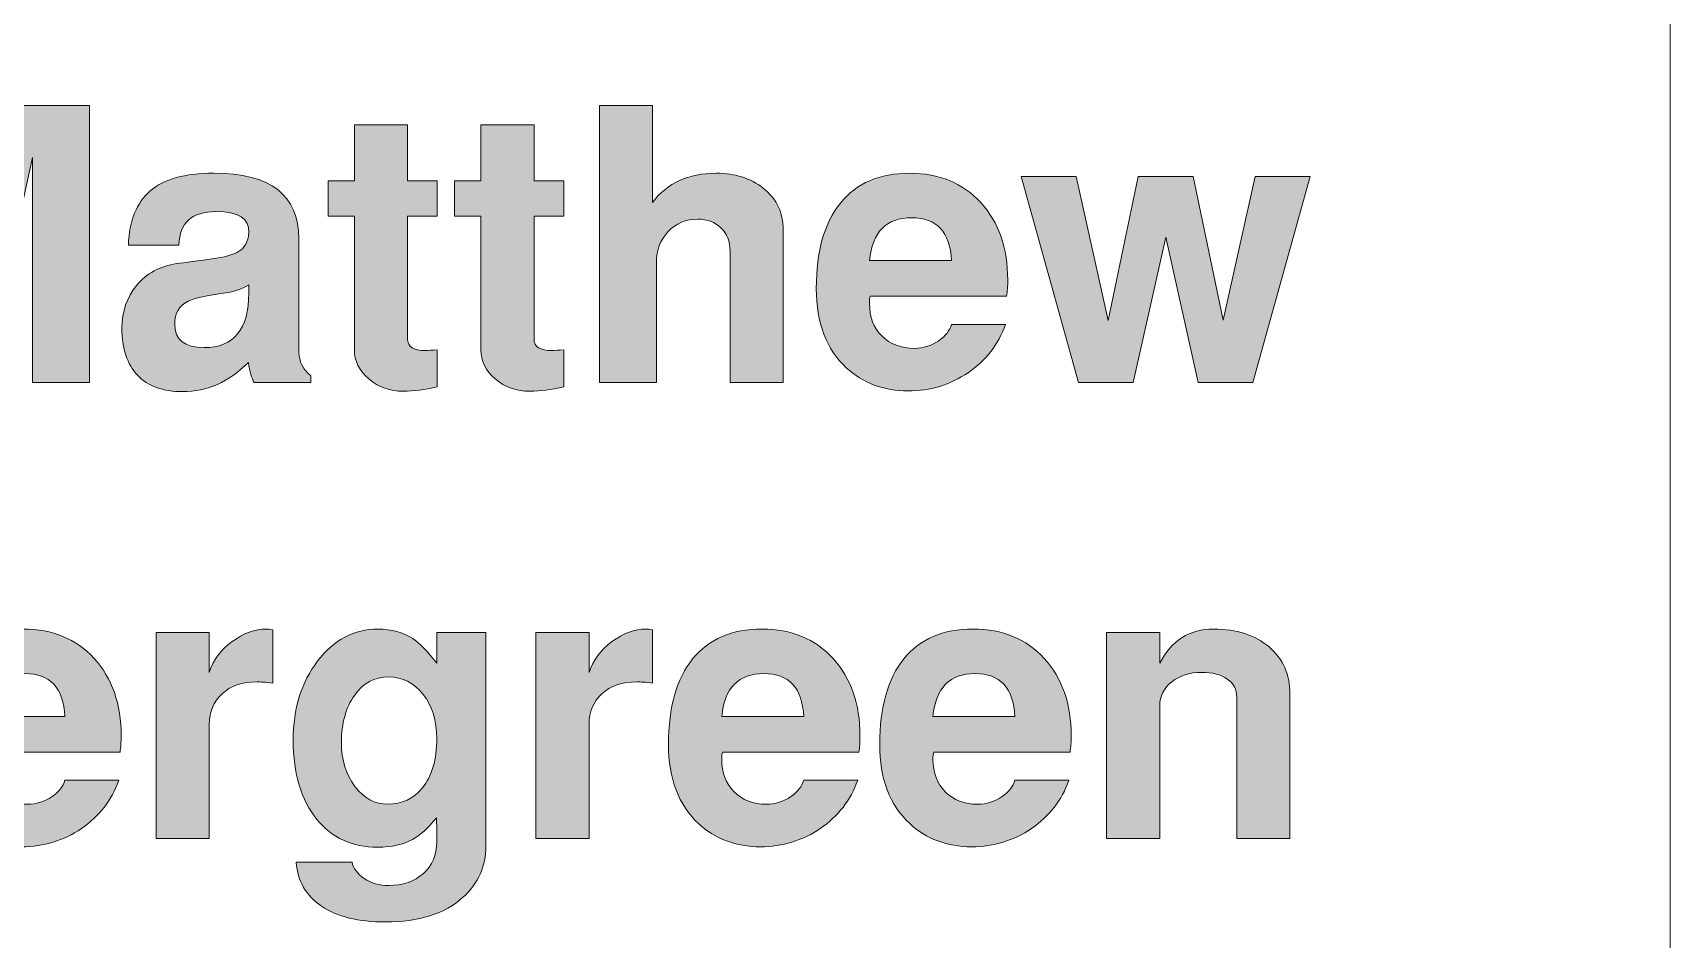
# Model space of a CAD drawing. Header units: inches. Extents: x 0.85 to 9.83, y -3.82 to -0.79.
# Drawn here: x 4.599 to 5.318, y -2.687 to -2.29 of the extents above; entities that cross this region are included whole.
import ezdxf

# ---------------------------------------------------------------- set-up
doc = ezdxf.new("R2010")
doc.units = ezdxf.units.IN
doc.header["$MEASUREMENT"] = 0
doc.layers.add('Layer 1', color=7, linetype='Continuous')

# ---------------------------------------------------------------- blocks, each defined once
blk = doc.blocks.new('block 13')
at = {"layer": 'Layer 1', "true_color": 0xed1f24}
h = blk.add_hatch(color=240, dxfattribs=at)
h.dxf.hatch_style = 2
h.paths.add_polyline_path([(4.62422, -2.44321), (4.59922, -2.44321), (4.59922, -2.34454), (4.57756, -2.44321), (4.55255, -2.44321), (4.53088, -2.34505), (4.53088, -2.44321), (4.50589, -2.44321), (4.50589, -2.32171), (4.54247, -2.32171), (4.56504, -2.41473), (4.58786, -2.32171), (4.62422, -2.32171)])
h = blk.add_hatch(color=240, dxfattribs=at)
h.dxf.hatch_style = 2
edge = h.paths.add_edge_path()
edge.add_spline(control_points=[(4.92855, -2.44321), (4.92855, -2.44321), (4.90521, -2.44321), (4.90521, -2.44321), (4.90521, -2.44321), (4.90521, -2.38558), (4.90521, -2.38558), (4.90521, -2.38123), (4.90388, -2.37781), (4.90122, -2.37531), (4.89855, -2.3728), (4.89516, -2.37154), (4.89105, -2.37154), (4.88582, -2.37154), (4.88149, -2.37335), (4.87805, -2.37697), (4.87461, -2.38059), (4.87288, -2.38513), (4.87288, -2.39059), (4.87288, -2.39059), (4.87288, -2.44321), (4.87288, -2.44321), (4.87288, -2.44321), (4.84788, -2.44321), (4.84788, -2.44321), (4.84788, -2.44321), (4.84788, -2.32171), (4.84788, -2.32171), (4.84788, -2.32171), (4.87122, -2.32171), (4.87122, -2.32171), (4.87122, -2.32171), (4.87122, -2.36421), (4.87122, -2.36421), (4.87755, -2.35566), (4.88688, -2.35138), (4.89922, -2.35138), (4.90732, -2.35138), (4.91416, -2.35354), (4.91972, -2.35788), (4.9256, -2.36254), (4.92855, -2.36865), (4.92855, -2.37621), (4.92855, -2.37621), (4.92855, -2.44321), (4.92855, -2.44321)], knot_values=[0, 0, 0, 0, 1, 1, 1, 2, 2, 2, 3, 3, 3, 4, 4, 4, 5, 5, 5, 6, 6, 6, 7, 7, 7, 8, 8, 8, 9, 9, 9, 10, 10, 10, 11, 11, 11, 12, 12, 12, 13, 13, 13, 14, 14, 14, 15, 15, 15, 15], degree=3, periodic=1)
h = blk.add_hatch(color=240, dxfattribs=at)
h.dxf.hatch_style = 2
edge = h.paths.add_edge_path()
edge.add_spline(control_points=[(4.77672, -2.44504), (4.77127, -2.44638), (4.76633, -2.44704), (4.76189, -2.44704), (4.756, -2.44704), (4.75094, -2.44524), (4.74672, -2.44163), (4.74249, -2.43802), (4.74038, -2.43371), (4.74038, -2.42871), (4.74038, -2.42871), (4.74038, -2.37021), (4.74038, -2.37021), (4.74038, -2.37021), (4.72889, -2.37021), (4.72889, -2.37021), (4.72889, -2.37021), (4.72889, -2.35471), (4.72889, -2.35471), (4.72889, -2.35471), (4.74038, -2.35471), (4.74038, -2.35471), (4.74038, -2.35471), (4.74038, -2.33021), (4.74038, -2.33021), (4.74038, -2.33021), (4.76372, -2.33021), (4.76372, -2.33021), (4.76372, -2.33021), (4.76372, -2.35471), (4.76372, -2.35471), (4.76372, -2.35471), (4.77672, -2.35471), (4.77672, -2.35471), (4.77672, -2.35471), (4.77672, -2.37021), (4.77672, -2.37021), (4.77672, -2.37021), (4.76372, -2.37021), (4.76372, -2.37021), (4.76372, -2.37021), (4.76372, -2.42405), (4.76372, -2.42405), (4.76372, -2.42749), (4.76633, -2.42921), (4.77155, -2.42921), (4.77277, -2.4291), (4.7745, -2.42899), (4.77672, -2.42887), (4.77672, -2.42887), (4.77672, -2.44504), (4.77672, -2.44504)], knot_values=[0, 0, 0, 0, 1, 1, 1, 2, 2, 2, 3, 3, 3, 4, 4, 4, 5, 5, 5, 6, 6, 6, 7, 7, 7, 8, 8, 8, 9, 9, 9, 10, 10, 10, 11, 11, 11, 12, 12, 12, 13, 13, 13, 14, 14, 14, 15, 15, 15, 16, 16, 16, 17, 17, 17, 17], degree=3, periodic=1)
h = blk.add_hatch(color=240, dxfattribs=at)
h.dxf.hatch_style = 2
edge = h.paths.add_edge_path()
edge.add_spline(control_points=[(4.83221, -2.44504), (4.82677, -2.44638), (4.82182, -2.44704), (4.81738, -2.44704), (4.81149, -2.44704), (4.80644, -2.44524), (4.80221, -2.44163), (4.79799, -2.43802), (4.79588, -2.43371), (4.79588, -2.42871), (4.79588, -2.42871), (4.79588, -2.37021), (4.79588, -2.37021), (4.79588, -2.37021), (4.78438, -2.37021), (4.78438, -2.37021), (4.78438, -2.37021), (4.78438, -2.35471), (4.78438, -2.35471), (4.78438, -2.35471), (4.79588, -2.35471), (4.79588, -2.35471), (4.79588, -2.35471), (4.79588, -2.33021), (4.79588, -2.33021), (4.79588, -2.33021), (4.81921, -2.33021), (4.81921, -2.33021), (4.81921, -2.33021), (4.81921, -2.35471), (4.81921, -2.35471), (4.81921, -2.35471), (4.83221, -2.35471), (4.83221, -2.35471), (4.83221, -2.35471), (4.83221, -2.37021), (4.83221, -2.37021), (4.83221, -2.37021), (4.81921, -2.37021), (4.81921, -2.37021), (4.81921, -2.37021), (4.81921, -2.42405), (4.81921, -2.42405), (4.81921, -2.42749), (4.82182, -2.42921), (4.82705, -2.42921), (4.82827, -2.4291), (4.82999, -2.42899), (4.83221, -2.42887), (4.83221, -2.42887), (4.83221, -2.44504), (4.83221, -2.44504)], knot_values=[0, 0, 0, 0, 1, 1, 1, 2, 2, 2, 3, 3, 3, 4, 4, 4, 5, 5, 5, 6, 6, 6, 7, 7, 7, 8, 8, 8, 9, 9, 9, 10, 10, 10, 11, 11, 11, 12, 12, 12, 13, 13, 13, 14, 14, 14, 15, 15, 15, 16, 16, 16, 17, 17, 17, 17], degree=3, periodic=1)
h = blk.add_hatch(color=240, dxfattribs=at)
h.dxf.hatch_style = 2
edge = h.paths.add_edge_path()
edge.add_spline(control_points=[(4.72122, -2.44321), (4.72122, -2.44321), (4.69639, -2.44321), (4.69639, -2.44321), (4.69528, -2.44143), (4.69444, -2.43849), (4.69389, -2.43437), (4.68533, -2.44293), (4.67572, -2.44721), (4.66505, -2.44721), (4.65639, -2.44721), (4.64977, -2.44479), (4.64522, -2.43996), (4.64067, -2.43513), (4.63839, -2.42827), (4.63839, -2.41938), (4.63839, -2.41204), (4.64056, -2.40577), (4.64489, -2.40055), (4.64922, -2.39532), (4.65506, -2.39216), (4.66239, -2.39105), (4.66583, -2.3906), (4.67166, -2.38982), (4.67989, -2.38871), (4.68477, -2.38793), (4.68831, -2.38674), (4.69047, -2.38513), (4.69264, -2.38352), (4.69383, -2.38093), (4.69406, -2.37737), (4.69439, -2.37127), (4.68955, -2.36821), (4.67955, -2.36821), (4.66911, -2.36821), (4.66372, -2.3731), (4.66339, -2.38287), (4.66339, -2.38287), (4.64122, -2.38287), (4.64122, -2.38287), (4.64166, -2.37221), (4.64486, -2.36429), (4.6508, -2.35912), (4.65675, -2.35396), (4.66606, -2.35138), (4.67872, -2.35138), (4.70361, -2.35138), (4.71606, -2.36099), (4.71606, -2.38021), (4.71606, -2.38021), (4.71606, -2.43004), (4.71606, -2.43004), (4.71606, -2.43393), (4.71777, -2.43732), (4.72122, -2.44021), (4.72122, -2.44021), (4.72122, -2.44321), (4.72122, -2.44321)], knot_values=[0, 0, 0, 0, 1, 1, 1, 2, 2, 2, 3, 3, 3, 4, 4, 4, 5, 5, 5, 6, 6, 6, 7, 7, 7, 8, 8, 8, 9, 9, 9, 10, 10, 10, 11, 11, 11, 12, 12, 12, 13, 13, 13, 14, 14, 14, 15, 15, 15, 16, 16, 16, 17, 17, 17, 18, 18, 18, 19, 19, 19, 19], degree=3, periodic=1)
edge = h.paths.add_edge_path()
edge.add_spline(control_points=[(4.69406, -2.40388), (4.69406, -2.40388), (4.69406, -2.40038), (4.69406, -2.40038), (4.6907, -2.40227), (4.6873, -2.40344), (4.68384, -2.40388), (4.67568, -2.40488), (4.67021, -2.4061), (4.66742, -2.40755), (4.66351, -2.40944), (4.66155, -2.41277), (4.66155, -2.41754), (4.66155, -2.42443), (4.66585, -2.42788), (4.67445, -2.42788), (4.68752, -2.42788), (4.69406, -2.41987), (4.69406, -2.40388)], knot_values=[0, 0, 0, 0, 1, 1, 1, 2, 2, 2, 3, 3, 3, 4, 4, 4, 5, 5, 5, 6, 6, 6, 6], degree=3, periodic=1)
h = blk.add_hatch(color=240, dxfattribs=at)
h.dxf.hatch_style = 2
edge = h.paths.add_edge_path()
edge.add_spline(control_points=[(5.02705, -2.39821), (5.02705, -2.40088), (5.02688, -2.40327), (5.02655, -2.40538), (5.02655, -2.40538), (4.96672, -2.40538), (4.96672, -2.40538), (4.96649, -2.40605), (4.96638, -2.4071), (4.96638, -2.40854), (4.96638, -2.41444), (4.9682, -2.41918), (4.97183, -2.42279), (4.97546, -2.42641), (4.9802, -2.42821), (4.98604, -2.42821), (4.98989, -2.42821), (4.99346, -2.4271), (4.99677, -2.42488), (4.99974, -2.42277), (5.00161, -2.42038), (5.00238, -2.41771), (5.00238, -2.41771), (5.02605, -2.41771), (5.02605, -2.41771), (5.02294, -2.42649), (5.01746, -2.43355), (5.00963, -2.43888), (5.0018, -2.44421), (4.99305, -2.44688), (4.98338, -2.44688), (4.9726, -2.44688), (4.96355, -2.44349), (4.95622, -2.43671), (4.94744, -2.4286), (4.94305, -2.41699), (4.94305, -2.40188), (4.94305, -2.38565), (4.94657, -2.37318), (4.95363, -2.36446), (4.96069, -2.35574), (4.97083, -2.35138), (4.98405, -2.35138), (4.99693, -2.35138), (5.00732, -2.35569), (5.01522, -2.36429), (5.02311, -2.3729), (5.02705, -2.38421), (5.02705, -2.39821)], knot_values=[0, 0, 0, 0, 1, 1, 1, 2, 2, 2, 3, 3, 3, 4, 4, 4, 5, 5, 5, 6, 6, 6, 7, 7, 7, 8, 8, 8, 9, 9, 9, 10, 10, 10, 11, 11, 11, 12, 12, 12, 13, 13, 13, 14, 14, 14, 15, 15, 15, 16, 16, 16, 16], degree=3, periodic=1)
edge = h.paths.add_edge_path()
edge.add_spline(control_points=[(5.00238, -2.38971), (5.00171, -2.37716), (4.99588, -2.37088), (4.98489, -2.37088), (4.97378, -2.37088), (4.96762, -2.37716), (4.96638, -2.38971), (4.96638, -2.38971), (5.00238, -2.38971), (5.00238, -2.38971)], knot_values=[0, 0, 0, 0, 1, 1, 1, 2, 2, 2, 3, 3, 3, 3], degree=3, periodic=1)
h = blk.add_hatch(color=240, dxfattribs=at)
h.dxf.hatch_style = 2
h.paths.add_polyline_path([(5.15972, -2.35288), (5.13456, -2.44321), (5.11058, -2.44321), (5.09639, -2.37941), (5.08207, -2.44321), (5.05806, -2.44321), (5.03288, -2.35288), (5.05705, -2.35288), (5.07104, -2.41604), (5.08421, -2.35288), (5.10838, -2.35288), (5.12155, -2.41588), (5.13555, -2.35288)])
h = blk.add_hatch(color=240, dxfattribs=at)
h.dxf.hatch_style = 2
edge = h.paths.add_edge_path()
edge.add_spline(control_points=[(4.63805, -2.59821), (4.63805, -2.60088), (4.63789, -2.60326), (4.63755, -2.60537), (4.63755, -2.60537), (4.57772, -2.60537), (4.57772, -2.60537), (4.57749, -2.60605), (4.57739, -2.6071), (4.57739, -2.60854), (4.57739, -2.61443), (4.5792, -2.61918), (4.58283, -2.62279), (4.58647, -2.6264), (4.5912, -2.62821), (4.59704, -2.62821), (4.60089, -2.62821), (4.60447, -2.6271), (4.60777, -2.62488), (4.61074, -2.62277), (4.61262, -2.62037), (4.61338, -2.61771), (4.61338, -2.61771), (4.63705, -2.61771), (4.63705, -2.61771), (4.63394, -2.62649), (4.62847, -2.63354), (4.62063, -2.63888), (4.6128, -2.64421), (4.60405, -2.64688), (4.59439, -2.64688), (4.5836, -2.64688), (4.57455, -2.64349), (4.56722, -2.63671), (4.55844, -2.6286), (4.55405, -2.61699), (4.55405, -2.60187), (4.55405, -2.58565), (4.55758, -2.57318), (4.56464, -2.56446), (4.57169, -2.55574), (4.58183, -2.55138), (4.59505, -2.55138), (4.60794, -2.55138), (4.61833, -2.55568), (4.62622, -2.56429), (4.63411, -2.5729), (4.63805, -2.58421), (4.63805, -2.59821)], knot_values=[0, 0, 0, 0, 1, 1, 1, 2, 2, 2, 3, 3, 3, 4, 4, 4, 5, 5, 5, 6, 6, 6, 7, 7, 7, 8, 8, 8, 9, 9, 9, 10, 10, 10, 11, 11, 11, 12, 12, 12, 13, 13, 13, 14, 14, 14, 15, 15, 15, 16, 16, 16, 16], degree=3, periodic=1)
edge = h.paths.add_edge_path()
edge.add_spline(control_points=[(4.61338, -2.58971), (4.61271, -2.57716), (4.60688, -2.57088), (4.59589, -2.57088), (4.58478, -2.57088), (4.57862, -2.57716), (4.57739, -2.58971), (4.57739, -2.58971), (4.61338, -2.58971), (4.61338, -2.58971)], knot_values=[0, 0, 0, 0, 1, 1, 1, 2, 2, 2, 3, 3, 3, 3], degree=3, periodic=1)
h = blk.add_hatch(color=240, dxfattribs=at)
h.dxf.hatch_style = 2
edge = h.paths.add_edge_path()
edge.add_spline(control_points=[(4.70455, -2.57504), (4.70144, -2.57471), (4.69916, -2.57454), (4.69772, -2.57454), (4.69116, -2.57454), (4.68602, -2.57629), (4.6823, -2.57979), (4.67858, -2.58329), (4.67672, -2.58771), (4.67672, -2.59304), (4.67672, -2.59304), (4.67672, -2.64321), (4.67672, -2.64321), (4.67672, -2.64321), (4.65338, -2.64321), (4.65338, -2.64321), (4.65338, -2.64321), (4.65338, -2.55288), (4.65338, -2.55288), (4.65338, -2.55288), (4.67672, -2.55288), (4.67672, -2.55288), (4.67672, -2.55288), (4.67672, -2.57037), (4.67672, -2.57037), (4.67839, -2.56504), (4.68172, -2.56054), (4.68671, -2.55688), (4.69172, -2.55321), (4.69672, -2.55138), (4.70171, -2.55138), (4.70227, -2.55138), (4.70322, -2.55149), (4.70455, -2.55171), (4.70455, -2.55171), (4.70455, -2.57504), (4.70455, -2.57504)], knot_values=[0, 0, 0, 0, 1, 1, 1, 2, 2, 2, 3, 3, 3, 4, 4, 4, 5, 5, 5, 6, 6, 6, 7, 7, 7, 8, 8, 8, 9, 9, 9, 10, 10, 10, 11, 11, 11, 12, 12, 12, 12], degree=3, periodic=1)
h = blk.add_hatch(color=240, dxfattribs=at)
h.dxf.hatch_style = 2
edge = h.paths.add_edge_path()
edge.add_spline(control_points=[(4.79805, -2.64655), (4.79805, -2.65554), (4.79466, -2.6631), (4.78788, -2.66921), (4.78, -2.67632), (4.76872, -2.67988), (4.75405, -2.67988), (4.74216, -2.67988), (4.7328, -2.67756), (4.72597, -2.67296), (4.71913, -2.66835), (4.71544, -2.66193), (4.71488, -2.65371), (4.71488, -2.65371), (4.73935, -2.65371), (4.73935, -2.65371), (4.73991, -2.65638), (4.74169, -2.65873), (4.74471, -2.66079), (4.74773, -2.66285), (4.7513, -2.66387), (4.75543, -2.66387), (4.76169, -2.66387), (4.76677, -2.66212), (4.77068, -2.65862), (4.7746, -2.65512), (4.77655, -2.65049), (4.77655, -2.64471), (4.77655, -2.63871), (4.77649, -2.63521), (4.77638, -2.63421), (4.7727, -2.63877), (4.76917, -2.64193), (4.76583, -2.64371), (4.76181, -2.64593), (4.75672, -2.64704), (4.75058, -2.64704), (4.73941, -2.64704), (4.73052, -2.64299), (4.72394, -2.63487), (4.71701, -2.62643), (4.71355, -2.61482), (4.71355, -2.60004), (4.71355, -2.58626), (4.71712, -2.57471), (4.72427, -2.56538), (4.73142, -2.55604), (4.74025, -2.55138), (4.75075, -2.55138), (4.75667, -2.55138), (4.76175, -2.55277), (4.766, -2.55554), (4.76912, -2.55765), (4.77264, -2.56127), (4.77655, -2.56637), (4.77655, -2.56637), (4.77655, -2.55288), (4.77655, -2.55288), (4.77655, -2.55288), (4.79805, -2.55288), (4.79805, -2.55288), (4.79805, -2.55288), (4.79805, -2.64655), (4.79805, -2.64655)], knot_values=[0, 0, 0, 0, 1, 1, 1, 2, 2, 2, 3, 3, 3, 4, 4, 4, 5, 5, 5, 6, 6, 6, 7, 7, 7, 8, 8, 8, 9, 9, 9, 10, 10, 10, 11, 11, 11, 12, 12, 12, 13, 13, 13, 14, 14, 14, 15, 15, 15, 16, 16, 16, 17, 17, 17, 18, 18, 18, 19, 19, 19, 20, 20, 20, 21, 21, 21, 21], degree=3, periodic=1)
edge = h.paths.add_edge_path()
edge.add_spline(control_points=[(4.77655, -2.59938), (4.77655, -2.5916), (4.77455, -2.58515), (4.77055, -2.58004), (4.76655, -2.57493), (4.76149, -2.57237), (4.75538, -2.57237), (4.74916, -2.57237), (4.74416, -2.57507), (4.74038, -2.58046), (4.73661, -2.58585), (4.73471, -2.59277), (4.73471, -2.60121), (4.73471, -2.60887), (4.73669, -2.6153), (4.74063, -2.62046), (4.74457, -2.62562), (4.74938, -2.62821), (4.75505, -2.62821), (4.76127, -2.62821), (4.76632, -2.62582), (4.77022, -2.62104), (4.77443, -2.61582), (4.77655, -2.6086), (4.77655, -2.59938)], knot_values=[0, 0, 0, 0, 1, 1, 1, 2, 2, 2, 3, 3, 3, 4, 4, 4, 5, 5, 5, 6, 6, 6, 7, 7, 7, 8, 8, 8, 8], degree=3, periodic=1)
h = blk.add_hatch(color=240, dxfattribs=at)
h.dxf.hatch_style = 2
edge = h.paths.add_edge_path()
edge.add_spline(control_points=[(4.87122, -2.57504), (4.8681, -2.57471), (4.86582, -2.57454), (4.86439, -2.57454), (4.85783, -2.57454), (4.85269, -2.57629), (4.84897, -2.57979), (4.84524, -2.58329), (4.84338, -2.58771), (4.84338, -2.59304), (4.84338, -2.59304), (4.84338, -2.64321), (4.84338, -2.64321), (4.84338, -2.64321), (4.82005, -2.64321), (4.82005, -2.64321), (4.82005, -2.64321), (4.82005, -2.55288), (4.82005, -2.55288), (4.82005, -2.55288), (4.84338, -2.55288), (4.84338, -2.55288), (4.84338, -2.55288), (4.84338, -2.57037), (4.84338, -2.57037), (4.84505, -2.56504), (4.84838, -2.56054), (4.85338, -2.55688), (4.85838, -2.55321), (4.86338, -2.55138), (4.86838, -2.55138), (4.86894, -2.55138), (4.86989, -2.55149), (4.87122, -2.55171), (4.87122, -2.55171), (4.87122, -2.57504), (4.87122, -2.57504)], knot_values=[0, 0, 0, 0, 1, 1, 1, 2, 2, 2, 3, 3, 3, 4, 4, 4, 5, 5, 5, 6, 6, 6, 7, 7, 7, 8, 8, 8, 9, 9, 9, 10, 10, 10, 11, 11, 11, 12, 12, 12, 12], degree=3, periodic=1)
h = blk.add_hatch(color=240, dxfattribs=at)
h.dxf.hatch_style = 2
edge = h.paths.add_edge_path()
edge.add_spline(control_points=[(4.96222, -2.59821), (4.96222, -2.60088), (4.96205, -2.60326), (4.96172, -2.60537), (4.96172, -2.60537), (4.90188, -2.60537), (4.90188, -2.60537), (4.90166, -2.60605), (4.90155, -2.6071), (4.90155, -2.60854), (4.90155, -2.61443), (4.90337, -2.61918), (4.907, -2.62279), (4.91063, -2.6264), (4.91536, -2.62821), (4.9212, -2.62821), (4.92506, -2.62821), (4.92863, -2.6271), (4.93193, -2.62488), (4.93491, -2.62277), (4.93678, -2.62037), (4.93755, -2.61771), (4.93755, -2.61771), (4.96122, -2.61771), (4.96122, -2.61771), (4.9581, -2.62649), (4.95263, -2.63354), (4.9448, -2.63888), (4.93696, -2.64421), (4.92822, -2.64688), (4.91855, -2.64688), (4.90777, -2.64688), (4.89872, -2.64349), (4.89138, -2.63671), (4.8826, -2.6286), (4.87821, -2.61699), (4.87821, -2.60187), (4.87821, -2.58565), (4.88174, -2.57318), (4.8888, -2.56446), (4.89585, -2.55574), (4.90599, -2.55138), (4.91922, -2.55138), (4.9321, -2.55138), (4.94249, -2.55568), (4.95039, -2.56429), (4.95827, -2.5729), (4.96222, -2.58421), (4.96222, -2.59821)], knot_values=[0, 0, 0, 0, 1, 1, 1, 2, 2, 2, 3, 3, 3, 4, 4, 4, 5, 5, 5, 6, 6, 6, 7, 7, 7, 8, 8, 8, 9, 9, 9, 10, 10, 10, 11, 11, 11, 12, 12, 12, 13, 13, 13, 14, 14, 14, 15, 15, 15, 16, 16, 16, 16], degree=3, periodic=1)
edge = h.paths.add_edge_path()
edge.add_spline(control_points=[(4.93755, -2.58971), (4.93688, -2.57716), (4.93104, -2.57088), (4.92006, -2.57088), (4.90895, -2.57088), (4.90278, -2.57716), (4.90155, -2.58971), (4.90155, -2.58971), (4.93755, -2.58971), (4.93755, -2.58971)], knot_values=[0, 0, 0, 0, 1, 1, 1, 2, 2, 2, 3, 3, 3, 3], degree=3, periodic=1)
h = blk.add_hatch(color=240, dxfattribs=at)
h.dxf.hatch_style = 2
edge = h.paths.add_edge_path()
edge.add_spline(control_points=[(5.05488, -2.59821), (5.05488, -2.60088), (5.05471, -2.60326), (5.05438, -2.60537), (5.05438, -2.60537), (4.99455, -2.60537), (4.99455, -2.60537), (4.99432, -2.60605), (4.99422, -2.6071), (4.99422, -2.60854), (4.99422, -2.61443), (4.99603, -2.61918), (4.99966, -2.62279), (5.0033, -2.6264), (5.00803, -2.62821), (5.01387, -2.62821), (5.01772, -2.62821), (5.02129, -2.6271), (5.0246, -2.62488), (5.02757, -2.62277), (5.02945, -2.62037), (5.03021, -2.61771), (5.03021, -2.61771), (5.05388, -2.61771), (5.05388, -2.61771), (5.05077, -2.62649), (5.04529, -2.63354), (5.03746, -2.63888), (5.02963, -2.64421), (5.02088, -2.64688), (5.01122, -2.64688), (5.00043, -2.64688), (4.99138, -2.64349), (4.98405, -2.63671), (4.97527, -2.6286), (4.97088, -2.61699), (4.97088, -2.60187), (4.97088, -2.58565), (4.97441, -2.57318), (4.98147, -2.56446), (4.98852, -2.55574), (4.99866, -2.55138), (5.01188, -2.55138), (5.02477, -2.55138), (5.03516, -2.55568), (5.04305, -2.56429), (5.05094, -2.5729), (5.05488, -2.58421), (5.05488, -2.59821)], knot_values=[0, 0, 0, 0, 1, 1, 1, 2, 2, 2, 3, 3, 3, 4, 4, 4, 5, 5, 5, 6, 6, 6, 7, 7, 7, 8, 8, 8, 9, 9, 9, 10, 10, 10, 11, 11, 11, 12, 12, 12, 13, 13, 13, 14, 14, 14, 15, 15, 15, 16, 16, 16, 16], degree=3, periodic=1)
edge = h.paths.add_edge_path()
edge.add_spline(control_points=[(5.03021, -2.58971), (5.02954, -2.57716), (5.02371, -2.57088), (5.01272, -2.57088), (5.00161, -2.57088), (4.99545, -2.57716), (4.99422, -2.58971), (4.99422, -2.58971), (5.03021, -2.58971), (5.03021, -2.58971)], knot_values=[0, 0, 0, 0, 1, 1, 1, 2, 2, 2, 3, 3, 3, 3], degree=3, periodic=1)
h = blk.add_hatch(color=240, dxfattribs=at)
h.dxf.hatch_style = 2
edge = h.paths.add_edge_path()
edge.add_spline(control_points=[(5.15088, -2.64321), (5.15088, -2.64321), (5.12754, -2.64321), (5.12754, -2.64321), (5.12754, -2.64321), (5.12754, -2.58121), (5.12754, -2.58121), (5.12754, -2.57787), (5.12615, -2.57524), (5.12338, -2.57329), (5.1206, -2.57135), (5.11682, -2.57037), (5.11205, -2.57037), (5.10683, -2.57037), (5.10246, -2.57176), (5.09897, -2.57454), (5.09547, -2.57732), (5.09372, -2.58082), (5.09372, -2.58504), (5.09372, -2.58504), (5.09372, -2.64321), (5.09372, -2.64321), (5.09372, -2.64321), (5.07038, -2.64321), (5.07038, -2.64321), (5.07038, -2.64321), (5.07038, -2.55288), (5.07038, -2.55288), (5.07038, -2.55288), (5.09372, -2.55288), (5.09372, -2.55288), (5.09372, -2.55288), (5.09372, -2.56637), (5.09372, -2.56637), (5.09893, -2.55638), (5.10683, -2.55138), (5.11738, -2.55138), (5.12749, -2.55138), (5.1356, -2.55399), (5.14171, -2.55921), (5.14782, -2.56443), (5.15088, -2.57132), (5.15088, -2.57987), (5.15088, -2.57987), (5.15088, -2.64321), (5.15088, -2.64321)], knot_values=[0, 0, 0, 0, 1, 1, 1, 2, 2, 2, 3, 3, 3, 4, 4, 4, 5, 5, 5, 6, 6, 6, 7, 7, 7, 8, 8, 8, 9, 9, 9, 10, 10, 10, 11, 11, 11, 12, 12, 12, 13, 13, 13, 14, 14, 14, 15, 15, 15, 15], degree=3, periodic=1)
at = {"layer": 'Layer 1', "lineweight": 0}
for points in [[(4.62422, -2.44321), (4.59922, -2.44321), (4.59922, -2.34454), (4.57756, -2.44321), (4.55255, -2.44321), (4.53088, -2.34505), (4.53088, -2.44321), (4.50589, -2.44321), (4.50589, -2.32171), (4.54247, -2.32171), (4.56504, -2.41473), (4.58786, -2.32171), (4.62422, -2.32171), (4.62422, -2.44321)], [(5.15972, -2.35288), (5.13456, -2.44321), (5.11058, -2.44321), (5.09639, -2.37941), (5.08207, -2.44321), (5.05806, -2.44321), (5.03288, -2.35288), (5.05705, -2.35288), (5.07104, -2.41604), (5.08421, -2.35288), (5.10838, -2.35288), (5.12155, -2.41588), (5.13555, -2.35288), (5.15972, -2.35288)]]:
    blk.add_lwpolyline(points, dxfattribs=at)
for points, knots in [([(4.92855, -2.44321), (4.92855, -2.44321), (4.90521, -2.44321), (4.90521, -2.44321), (4.90521, -2.44321), (4.90521, -2.38558), (4.90521, -2.38558), (4.90521, -2.38123), (4.90388, -2.37781), (4.90122, -2.37531), (4.89855, -2.3728), (4.89516, -2.37154), (4.89105, -2.37154), (4.88582, -2.37154), (4.88149, -2.37335), (4.87805, -2.37697), (4.87461, -2.38059), (4.87288, -2.38513), (4.87288, -2.39059), (4.87288, -2.39059), (4.87288, -2.44321), (4.87288, -2.44321), (4.87288, -2.44321), (4.84788, -2.44321), (4.84788, -2.44321), (4.84788, -2.44321), (4.84788, -2.32171), (4.84788, -2.32171), (4.84788, -2.32171), (4.87122, -2.32171), (4.87122, -2.32171), (4.87122, -2.32171), (4.87122, -2.36421), (4.87122, -2.36421), (4.87755, -2.35566), (4.88688, -2.35138), (4.89922, -2.35138), (4.90732, -2.35138), (4.91416, -2.35354), (4.91972, -2.35788), (4.9256, -2.36254), (4.92855, -2.36865), (4.92855, -2.37621), (4.92855, -2.37621), (4.92855, -2.44321), (4.92855, -2.44321)], [0, 0, 0, 0, 1, 1, 1, 2, 2, 2, 3, 3, 3, 4, 4, 4, 5, 5, 5, 6, 6, 6, 7, 7, 7, 8, 8, 8, 9, 9, 9, 10, 10, 10, 11, 11, 11, 12, 12, 12, 13, 13, 13, 14, 14, 14, 15, 15, 15, 15]), ([(4.77672, -2.44504), (4.77127, -2.44638), (4.76633, -2.44704), (4.76189, -2.44704), (4.756, -2.44704), (4.75094, -2.44524), (4.74672, -2.44163), (4.74249, -2.43802), (4.74038, -2.43371), (4.74038, -2.42871), (4.74038, -2.42871), (4.74038, -2.37021), (4.74038, -2.37021), (4.74038, -2.37021), (4.72889, -2.37021), (4.72889, -2.37021), (4.72889, -2.37021), (4.72889, -2.35471), (4.72889, -2.35471), (4.72889, -2.35471), (4.74038, -2.35471), (4.74038, -2.35471), (4.74038, -2.35471), (4.74038, -2.33021), (4.74038, -2.33021), (4.74038, -2.33021), (4.76372, -2.33021), (4.76372, -2.33021), (4.76372, -2.33021), (4.76372, -2.35471), (4.76372, -2.35471), (4.76372, -2.35471), (4.77672, -2.35471), (4.77672, -2.35471), (4.77672, -2.35471), (4.77672, -2.37021), (4.77672, -2.37021), (4.77672, -2.37021), (4.76372, -2.37021), (4.76372, -2.37021), (4.76372, -2.37021), (4.76372, -2.42405), (4.76372, -2.42405), (4.76372, -2.42749), (4.76633, -2.42921), (4.77155, -2.42921), (4.77277, -2.4291), (4.7745, -2.42899), (4.77672, -2.42887), (4.77672, -2.42887), (4.77672, -2.44504), (4.77672, -2.44504)], [0, 0, 0, 0, 1, 1, 1, 2, 2, 2, 3, 3, 3, 4, 4, 4, 5, 5, 5, 6, 6, 6, 7, 7, 7, 8, 8, 8, 9, 9, 9, 10, 10, 10, 11, 11, 11, 12, 12, 12, 13, 13, 13, 14, 14, 14, 15, 15, 15, 16, 16, 16, 17, 17, 17, 17]), ([(4.83221, -2.44504), (4.82677, -2.44638), (4.82182, -2.44704), (4.81738, -2.44704), (4.81149, -2.44704), (4.80644, -2.44524), (4.80221, -2.44163), (4.79799, -2.43802), (4.79588, -2.43371), (4.79588, -2.42871), (4.79588, -2.42871), (4.79588, -2.37021), (4.79588, -2.37021), (4.79588, -2.37021), (4.78438, -2.37021), (4.78438, -2.37021), (4.78438, -2.37021), (4.78438, -2.35471), (4.78438, -2.35471), (4.78438, -2.35471), (4.79588, -2.35471), (4.79588, -2.35471), (4.79588, -2.35471), (4.79588, -2.33021), (4.79588, -2.33021), (4.79588, -2.33021), (4.81921, -2.33021), (4.81921, -2.33021), (4.81921, -2.33021), (4.81921, -2.35471), (4.81921, -2.35471), (4.81921, -2.35471), (4.83221, -2.35471), (4.83221, -2.35471), (4.83221, -2.35471), (4.83221, -2.37021), (4.83221, -2.37021), (4.83221, -2.37021), (4.81921, -2.37021), (4.81921, -2.37021), (4.81921, -2.37021), (4.81921, -2.42405), (4.81921, -2.42405), (4.81921, -2.42749), (4.82182, -2.42921), (4.82705, -2.42921), (4.82827, -2.4291), (4.82999, -2.42899), (4.83221, -2.42887), (4.83221, -2.42887), (4.83221, -2.44504), (4.83221, -2.44504)], [0, 0, 0, 0, 1, 1, 1, 2, 2, 2, 3, 3, 3, 4, 4, 4, 5, 5, 5, 6, 6, 6, 7, 7, 7, 8, 8, 8, 9, 9, 9, 10, 10, 10, 11, 11, 11, 12, 12, 12, 13, 13, 13, 14, 14, 14, 15, 15, 15, 16, 16, 16, 17, 17, 17, 17]), ([(4.72122, -2.44321), (4.72122, -2.44321), (4.69639, -2.44321), (4.69639, -2.44321), (4.69528, -2.44143), (4.69444, -2.43849), (4.69389, -2.43437), (4.68533, -2.44293), (4.67572, -2.44721), (4.66505, -2.44721), (4.65639, -2.44721), (4.64977, -2.44479), (4.64522, -2.43996), (4.64067, -2.43513), (4.63839, -2.42827), (4.63839, -2.41938), (4.63839, -2.41204), (4.64056, -2.40577), (4.64489, -2.40055), (4.64922, -2.39532), (4.65506, -2.39216), (4.66239, -2.39105), (4.66583, -2.3906), (4.67166, -2.38982), (4.67989, -2.38871), (4.68477, -2.38793), (4.68831, -2.38674), (4.69047, -2.38513), (4.69264, -2.38352), (4.69383, -2.38093), (4.69406, -2.37737), (4.69439, -2.37127), (4.68955, -2.36821), (4.67955, -2.36821), (4.66911, -2.36821), (4.66372, -2.3731), (4.66339, -2.38287), (4.66339, -2.38287), (4.64122, -2.38287), (4.64122, -2.38287), (4.64166, -2.37221), (4.64486, -2.36429), (4.6508, -2.35912), (4.65675, -2.35396), (4.66606, -2.35138), (4.67872, -2.35138), (4.70361, -2.35138), (4.71606, -2.36099), (4.71606, -2.38021), (4.71606, -2.38021), (4.71606, -2.43004), (4.71606, -2.43004), (4.71606, -2.43393), (4.71777, -2.43732), (4.72122, -2.44021), (4.72122, -2.44021), (4.72122, -2.44321), (4.72122, -2.44321)], [0, 0, 0, 0, 1, 1, 1, 2, 2, 2, 3, 3, 3, 4, 4, 4, 5, 5, 5, 6, 6, 6, 7, 7, 7, 8, 8, 8, 9, 9, 9, 10, 10, 10, 11, 11, 11, 12, 12, 12, 13, 13, 13, 14, 14, 14, 15, 15, 15, 16, 16, 16, 17, 17, 17, 18, 18, 18, 19, 19, 19, 19]), ([(5.02705, -2.39821), (5.02705, -2.40088), (5.02688, -2.40327), (5.02655, -2.40538), (5.02655, -2.40538), (4.96672, -2.40538), (4.96672, -2.40538), (4.96649, -2.40605), (4.96638, -2.4071), (4.96638, -2.40854), (4.96638, -2.41444), (4.9682, -2.41918), (4.97183, -2.42279), (4.97546, -2.42641), (4.9802, -2.42821), (4.98604, -2.42821), (4.98989, -2.42821), (4.99346, -2.4271), (4.99677, -2.42488), (4.99974, -2.42277), (5.00161, -2.42038), (5.00238, -2.41771), (5.00238, -2.41771), (5.02605, -2.41771), (5.02605, -2.41771), (5.02294, -2.42649), (5.01746, -2.43355), (5.00963, -2.43888), (5.0018, -2.44421), (4.99305, -2.44688), (4.98338, -2.44688), (4.9726, -2.44688), (4.96355, -2.44349), (4.95622, -2.43671), (4.94744, -2.4286), (4.94305, -2.41699), (4.94305, -2.40188), (4.94305, -2.38565), (4.94657, -2.37318), (4.95363, -2.36446), (4.96069, -2.35574), (4.97083, -2.35138), (4.98405, -2.35138), (4.99693, -2.35138), (5.00732, -2.35569), (5.01522, -2.36429), (5.02311, -2.3729), (5.02705, -2.38421), (5.02705, -2.39821)], [0, 0, 0, 0, 1, 1, 1, 2, 2, 2, 3, 3, 3, 4, 4, 4, 5, 5, 5, 6, 6, 6, 7, 7, 7, 8, 8, 8, 9, 9, 9, 10, 10, 10, 11, 11, 11, 12, 12, 12, 13, 13, 13, 14, 14, 14, 15, 15, 15, 16, 16, 16, 16]), ([(5.00238, -2.38971), (5.00171, -2.37716), (4.99588, -2.37088), (4.98489, -2.37088), (4.97378, -2.37088), (4.96762, -2.37716), (4.96638, -2.38971), (4.96638, -2.38971), (5.00238, -2.38971), (5.00238, -2.38971)], [0, 0, 0, 0, 1, 1, 1, 2, 2, 2, 3, 3, 3, 3]), ([(4.69406, -2.40388), (4.69406, -2.40388), (4.69406, -2.40038), (4.69406, -2.40038), (4.6907, -2.40227), (4.6873, -2.40344), (4.68384, -2.40388), (4.67568, -2.40488), (4.67021, -2.4061), (4.66742, -2.40755), (4.66351, -2.40944), (4.66155, -2.41277), (4.66155, -2.41754), (4.66155, -2.42443), (4.66585, -2.42788), (4.67445, -2.42788), (4.68752, -2.42788), (4.69406, -2.41987), (4.69406, -2.40388)], [0, 0, 0, 0, 1, 1, 1, 2, 2, 2, 3, 3, 3, 4, 4, 4, 5, 5, 5, 6, 6, 6, 6]), ([(4.63805, -2.59821), (4.63805, -2.60088), (4.63789, -2.60326), (4.63755, -2.60537), (4.63755, -2.60537), (4.57772, -2.60537), (4.57772, -2.60537), (4.57749, -2.60605), (4.57739, -2.6071), (4.57739, -2.60854), (4.57739, -2.61443), (4.5792, -2.61918), (4.58283, -2.62279), (4.58647, -2.6264), (4.5912, -2.62821), (4.59704, -2.62821), (4.60089, -2.62821), (4.60447, -2.6271), (4.60777, -2.62488), (4.61074, -2.62277), (4.61262, -2.62037), (4.61338, -2.61771), (4.61338, -2.61771), (4.63705, -2.61771), (4.63705, -2.61771), (4.63394, -2.62649), (4.62847, -2.63354), (4.62063, -2.63888), (4.6128, -2.64421), (4.60405, -2.64688), (4.59439, -2.64688), (4.5836, -2.64688), (4.57455, -2.64349), (4.56722, -2.63671), (4.55844, -2.6286), (4.55405, -2.61699), (4.55405, -2.60187), (4.55405, -2.58565), (4.55758, -2.57318), (4.56464, -2.56446), (4.57169, -2.55574), (4.58183, -2.55138), (4.59505, -2.55138), (4.60794, -2.55138), (4.61833, -2.55568), (4.62622, -2.56429), (4.63411, -2.5729), (4.63805, -2.58421), (4.63805, -2.59821)], [0, 0, 0, 0, 1, 1, 1, 2, 2, 2, 3, 3, 3, 4, 4, 4, 5, 5, 5, 6, 6, 6, 7, 7, 7, 8, 8, 8, 9, 9, 9, 10, 10, 10, 11, 11, 11, 12, 12, 12, 13, 13, 13, 14, 14, 14, 15, 15, 15, 16, 16, 16, 16]), ([(4.70455, -2.57504), (4.70144, -2.57471), (4.69916, -2.57454), (4.69772, -2.57454), (4.69116, -2.57454), (4.68602, -2.57629), (4.6823, -2.57979), (4.67858, -2.58329), (4.67672, -2.58771), (4.67672, -2.59304), (4.67672, -2.59304), (4.67672, -2.64321), (4.67672, -2.64321), (4.67672, -2.64321), (4.65338, -2.64321), (4.65338, -2.64321), (4.65338, -2.64321), (4.65338, -2.55288), (4.65338, -2.55288), (4.65338, -2.55288), (4.67672, -2.55288), (4.67672, -2.55288), (4.67672, -2.55288), (4.67672, -2.57037), (4.67672, -2.57037), (4.67839, -2.56504), (4.68172, -2.56054), (4.68671, -2.55688), (4.69172, -2.55321), (4.69672, -2.55138), (4.70171, -2.55138), (4.70227, -2.55138), (4.70322, -2.55149), (4.70455, -2.55171), (4.70455, -2.55171), (4.70455, -2.57504), (4.70455, -2.57504)], [0, 0, 0, 0, 1, 1, 1, 2, 2, 2, 3, 3, 3, 4, 4, 4, 5, 5, 5, 6, 6, 6, 7, 7, 7, 8, 8, 8, 9, 9, 9, 10, 10, 10, 11, 11, 11, 12, 12, 12, 12]), ([(4.79805, -2.64655), (4.79805, -2.65554), (4.79466, -2.6631), (4.78788, -2.66921), (4.78, -2.67632), (4.76872, -2.67988), (4.75405, -2.67988), (4.74216, -2.67988), (4.7328, -2.67756), (4.72597, -2.67296), (4.71913, -2.66835), (4.71544, -2.66193), (4.71488, -2.65371), (4.71488, -2.65371), (4.73935, -2.65371), (4.73935, -2.65371), (4.73991, -2.65638), (4.74169, -2.65873), (4.74471, -2.66079), (4.74773, -2.66285), (4.7513, -2.66387), (4.75543, -2.66387), (4.76169, -2.66387), (4.76677, -2.66212), (4.77068, -2.65862), (4.7746, -2.65512), (4.77655, -2.65049), (4.77655, -2.64471), (4.77655, -2.63871), (4.77649, -2.63521), (4.77638, -2.63421), (4.7727, -2.63877), (4.76917, -2.64193), (4.76583, -2.64371), (4.76181, -2.64593), (4.75672, -2.64704), (4.75058, -2.64704), (4.73941, -2.64704), (4.73052, -2.64299), (4.72394, -2.63487), (4.71701, -2.62643), (4.71355, -2.61482), (4.71355, -2.60004), (4.71355, -2.58626), (4.71712, -2.57471), (4.72427, -2.56538), (4.73142, -2.55604), (4.74025, -2.55138), (4.75075, -2.55138), (4.75667, -2.55138), (4.76175, -2.55277), (4.766, -2.55554), (4.76912, -2.55765), (4.77264, -2.56127), (4.77655, -2.56637), (4.77655, -2.56637), (4.77655, -2.55288), (4.77655, -2.55288), (4.77655, -2.55288), (4.79805, -2.55288), (4.79805, -2.55288), (4.79805, -2.55288), (4.79805, -2.64655), (4.79805, -2.64655)], [0, 0, 0, 0, 1, 1, 1, 2, 2, 2, 3, 3, 3, 4, 4, 4, 5, 5, 5, 6, 6, 6, 7, 7, 7, 8, 8, 8, 9, 9, 9, 10, 10, 10, 11, 11, 11, 12, 12, 12, 13, 13, 13, 14, 14, 14, 15, 15, 15, 16, 16, 16, 17, 17, 17, 18, 18, 18, 19, 19, 19, 20, 20, 20, 21, 21, 21, 21]), ([(4.87122, -2.57504), (4.8681, -2.57471), (4.86582, -2.57454), (4.86439, -2.57454), (4.85783, -2.57454), (4.85269, -2.57629), (4.84897, -2.57979), (4.84524, -2.58329), (4.84338, -2.58771), (4.84338, -2.59304), (4.84338, -2.59304), (4.84338, -2.64321), (4.84338, -2.64321), (4.84338, -2.64321), (4.82005, -2.64321), (4.82005, -2.64321), (4.82005, -2.64321), (4.82005, -2.55288), (4.82005, -2.55288), (4.82005, -2.55288), (4.84338, -2.55288), (4.84338, -2.55288), (4.84338, -2.55288), (4.84338, -2.57037), (4.84338, -2.57037), (4.84505, -2.56504), (4.84838, -2.56054), (4.85338, -2.55688), (4.85838, -2.55321), (4.86338, -2.55138), (4.86838, -2.55138), (4.86894, -2.55138), (4.86989, -2.55149), (4.87122, -2.55171), (4.87122, -2.55171), (4.87122, -2.57504), (4.87122, -2.57504)], [0, 0, 0, 0, 1, 1, 1, 2, 2, 2, 3, 3, 3, 4, 4, 4, 5, 5, 5, 6, 6, 6, 7, 7, 7, 8, 8, 8, 9, 9, 9, 10, 10, 10, 11, 11, 11, 12, 12, 12, 12]), ([(4.96222, -2.59821), (4.96222, -2.60088), (4.96205, -2.60326), (4.96172, -2.60537), (4.96172, -2.60537), (4.90188, -2.60537), (4.90188, -2.60537), (4.90166, -2.60605), (4.90155, -2.6071), (4.90155, -2.60854), (4.90155, -2.61443), (4.90337, -2.61918), (4.907, -2.62279), (4.91063, -2.6264), (4.91536, -2.62821), (4.9212, -2.62821), (4.92506, -2.62821), (4.92863, -2.6271), (4.93193, -2.62488), (4.93491, -2.62277), (4.93678, -2.62037), (4.93755, -2.61771), (4.93755, -2.61771), (4.96122, -2.61771), (4.96122, -2.61771), (4.9581, -2.62649), (4.95263, -2.63354), (4.9448, -2.63888), (4.93696, -2.64421), (4.92822, -2.64688), (4.91855, -2.64688), (4.90777, -2.64688), (4.89872, -2.64349), (4.89138, -2.63671), (4.8826, -2.6286), (4.87821, -2.61699), (4.87821, -2.60187), (4.87821, -2.58565), (4.88174, -2.57318), (4.8888, -2.56446), (4.89585, -2.55574), (4.90599, -2.55138), (4.91922, -2.55138), (4.9321, -2.55138), (4.94249, -2.55568), (4.95039, -2.56429), (4.95827, -2.5729), (4.96222, -2.58421), (4.96222, -2.59821)], [0, 0, 0, 0, 1, 1, 1, 2, 2, 2, 3, 3, 3, 4, 4, 4, 5, 5, 5, 6, 6, 6, 7, 7, 7, 8, 8, 8, 9, 9, 9, 10, 10, 10, 11, 11, 11, 12, 12, 12, 13, 13, 13, 14, 14, 14, 15, 15, 15, 16, 16, 16, 16]), ([(5.05488, -2.59821), (5.05488, -2.60088), (5.05471, -2.60326), (5.05438, -2.60537), (5.05438, -2.60537), (4.99455, -2.60537), (4.99455, -2.60537), (4.99432, -2.60605), (4.99422, -2.6071), (4.99422, -2.60854), (4.99422, -2.61443), (4.99603, -2.61918), (4.99966, -2.62279), (5.0033, -2.6264), (5.00803, -2.62821), (5.01387, -2.62821), (5.01772, -2.62821), (5.02129, -2.6271), (5.0246, -2.62488), (5.02757, -2.62277), (5.02945, -2.62037), (5.03021, -2.61771), (5.03021, -2.61771), (5.05388, -2.61771), (5.05388, -2.61771), (5.05077, -2.62649), (5.04529, -2.63354), (5.03746, -2.63888), (5.02963, -2.64421), (5.02088, -2.64688), (5.01122, -2.64688), (5.00043, -2.64688), (4.99138, -2.64349), (4.98405, -2.63671), (4.97527, -2.6286), (4.97088, -2.61699), (4.97088, -2.60187), (4.97088, -2.58565), (4.97441, -2.57318), (4.98147, -2.56446), (4.98852, -2.55574), (4.99866, -2.55138), (5.01188, -2.55138), (5.02477, -2.55138), (5.03516, -2.55568), (5.04305, -2.56429), (5.05094, -2.5729), (5.05488, -2.58421), (5.05488, -2.59821)], [0, 0, 0, 0, 1, 1, 1, 2, 2, 2, 3, 3, 3, 4, 4, 4, 5, 5, 5, 6, 6, 6, 7, 7, 7, 8, 8, 8, 9, 9, 9, 10, 10, 10, 11, 11, 11, 12, 12, 12, 13, 13, 13, 14, 14, 14, 15, 15, 15, 16, 16, 16, 16]), ([(5.15088, -2.64321), (5.15088, -2.64321), (5.12754, -2.64321), (5.12754, -2.64321), (5.12754, -2.64321), (5.12754, -2.58121), (5.12754, -2.58121), (5.12754, -2.57787), (5.12615, -2.57524), (5.12338, -2.57329), (5.1206, -2.57135), (5.11682, -2.57037), (5.11205, -2.57037), (5.10683, -2.57037), (5.10246, -2.57176), (5.09897, -2.57454), (5.09547, -2.57732), (5.09372, -2.58082), (5.09372, -2.58504), (5.09372, -2.58504), (5.09372, -2.64321), (5.09372, -2.64321), (5.09372, -2.64321), (5.07038, -2.64321), (5.07038, -2.64321), (5.07038, -2.64321), (5.07038, -2.55288), (5.07038, -2.55288), (5.07038, -2.55288), (5.09372, -2.55288), (5.09372, -2.55288), (5.09372, -2.55288), (5.09372, -2.56637), (5.09372, -2.56637), (5.09893, -2.55638), (5.10683, -2.55138), (5.11738, -2.55138), (5.12749, -2.55138), (5.1356, -2.55399), (5.14171, -2.55921), (5.14782, -2.56443), (5.15088, -2.57132), (5.15088, -2.57987), (5.15088, -2.57987), (5.15088, -2.64321), (5.15088, -2.64321)], [0, 0, 0, 0, 1, 1, 1, 2, 2, 2, 3, 3, 3, 4, 4, 4, 5, 5, 5, 6, 6, 6, 7, 7, 7, 8, 8, 8, 9, 9, 9, 10, 10, 10, 11, 11, 11, 12, 12, 12, 13, 13, 13, 14, 14, 14, 15, 15, 15, 15]), ([(4.61338, -2.58971), (4.61271, -2.57716), (4.60688, -2.57088), (4.59589, -2.57088), (4.58478, -2.57088), (4.57862, -2.57716), (4.57739, -2.58971), (4.57739, -2.58971), (4.61338, -2.58971), (4.61338, -2.58971)], [0, 0, 0, 0, 1, 1, 1, 2, 2, 2, 3, 3, 3, 3]), ([(4.93755, -2.58971), (4.93688, -2.57716), (4.93104, -2.57088), (4.92006, -2.57088), (4.90895, -2.57088), (4.90278, -2.57716), (4.90155, -2.58971), (4.90155, -2.58971), (4.93755, -2.58971), (4.93755, -2.58971)], [0, 0, 0, 0, 1, 1, 1, 2, 2, 2, 3, 3, 3, 3]), ([(5.03021, -2.58971), (5.02954, -2.57716), (5.02371, -2.57088), (5.01272, -2.57088), (5.00161, -2.57088), (4.99545, -2.57716), (4.99422, -2.58971), (4.99422, -2.58971), (5.03021, -2.58971), (5.03021, -2.58971)], [0, 0, 0, 0, 1, 1, 1, 2, 2, 2, 3, 3, 3, 3]), ([(4.77655, -2.59938), (4.77655, -2.5916), (4.77455, -2.58515), (4.77055, -2.58004), (4.76655, -2.57493), (4.76149, -2.57237), (4.75538, -2.57237), (4.74916, -2.57237), (4.74416, -2.57507), (4.74038, -2.58046), (4.73661, -2.58585), (4.73471, -2.59277), (4.73471, -2.60121), (4.73471, -2.60887), (4.73669, -2.6153), (4.74063, -2.62046), (4.74457, -2.62562), (4.74938, -2.62821), (4.75505, -2.62821), (4.76127, -2.62821), (4.76632, -2.62582), (4.77022, -2.62104), (4.77443, -2.61582), (4.77655, -2.6086), (4.77655, -2.59938)], [0, 0, 0, 0, 1, 1, 1, 2, 2, 2, 3, 3, 3, 4, 4, 4, 5, 5, 5, 6, 6, 6, 7, 7, 7, 8, 8, 8, 8])]:
    blk.add_open_spline(points, degree=3, knots=knots, dxfattribs=at)
blk = doc.blocks.new('block 5')
at = {"layer": 'Layer 1'}
blk.add_blockref('block 13', (0, 0), dxfattribs=at)
blk = doc.blocks.new('block 3')
at = {"layer": 'Layer 1'}
blk.add_blockref('block 5', (0, 0), dxfattribs=at)
blk = doc.blocks.new('block 22')
at = {"layer": 'Layer 1', "color": 7, "lineweight": 5, "true_color": 0xffffff}
blk.add_lwpolyline([(3.25524, -0.79289), (3.25524, -3.80614), (5.31772, -3.80614), (5.31772, -0.79289), (3.25524, -0.79289)], dxfattribs=at)
blk = doc.blocks.new('block 21')
at = {"layer": 'Layer 1'}
blk.add_blockref('block 22', (0, 0), dxfattribs=at)
blk = doc.blocks.new('block 2')
at = {"layer": 'Layer 1'}
for name in ['block 21', 'block 3']:
    blk.add_blockref(name, (0, 0), dxfattribs=at)

msp = doc.modelspace()

# ---------------------------------------------------------------- block references
at = {"layer": 'Layer 1'}
msp.add_blockref('block 2', (0, 0), dxfattribs=at)

doc.saveas('drawing.dxf')
